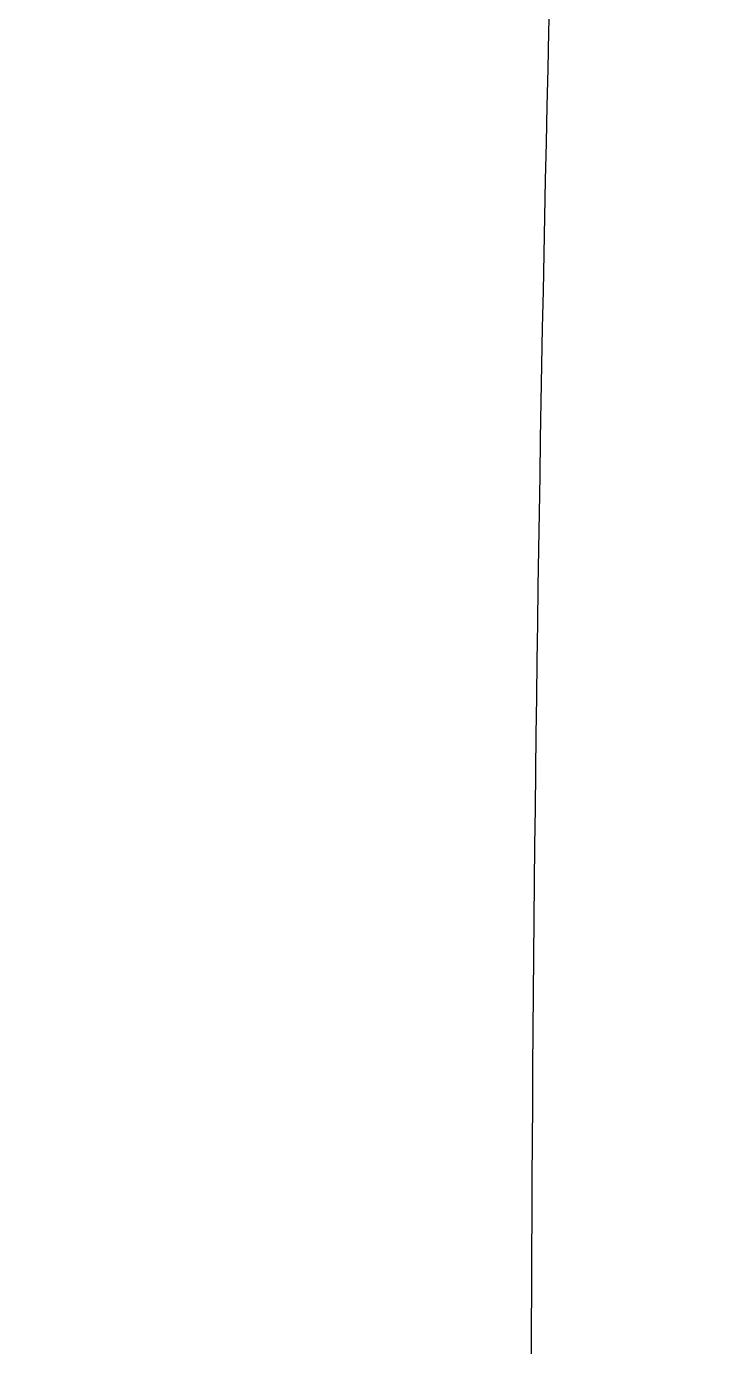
# Model space of a CAD drawing. Header units: millimetres. Extents: x 976 to 9349, y -1578 to 2211.
# Drawn here: x 5086.217 to 5086.494, y 129.22 to 129.745 of the extents above; entities that cross this region are included whole.
import ezdxf

# ---------------------------------------------------------------- set-up
doc = ezdxf.new("R2010")
doc.units = ezdxf.units.MM
doc.layers.add('Wbudowane', color=175, linetype='Continuous')

# ---------------------------------------------------------------- blocks, each defined once
blk = doc.blocks.new('Z$W@#9123')
blk.add_arc((19.78939706804675, 63.70410897228817), 24.87773743910442, 265.8277636352948, 270.163908226174)
blk = doc.blocks.new('Z$W@#8064')
for radius, start, end in [(70.80954475725842, 251.1307322089801, 289.0395061360921), (74.80954475725842, 247.2742172103675, 292.8911089540759)]:
    blk.add_arc((34.90050864108127, 84.33183995590935, 3.975154876708984), radius, start, end)

msp = doc.modelspace()

# ---------------------------------------------------------------- block references
at = {"layer": 'Wbudowane'}
for name, p, rotation in [('Z$W@#8064', (5100.493409438378, 99.01624930514848), 90), ('Z$W@#9123', (5047.590857293802, 148.9412493051487), -90.00000000000001)]:
    msp.add_blockref(name, p, dxfattribs=dict(at, rotation=rotation))

doc.saveas('drawing.dxf')
